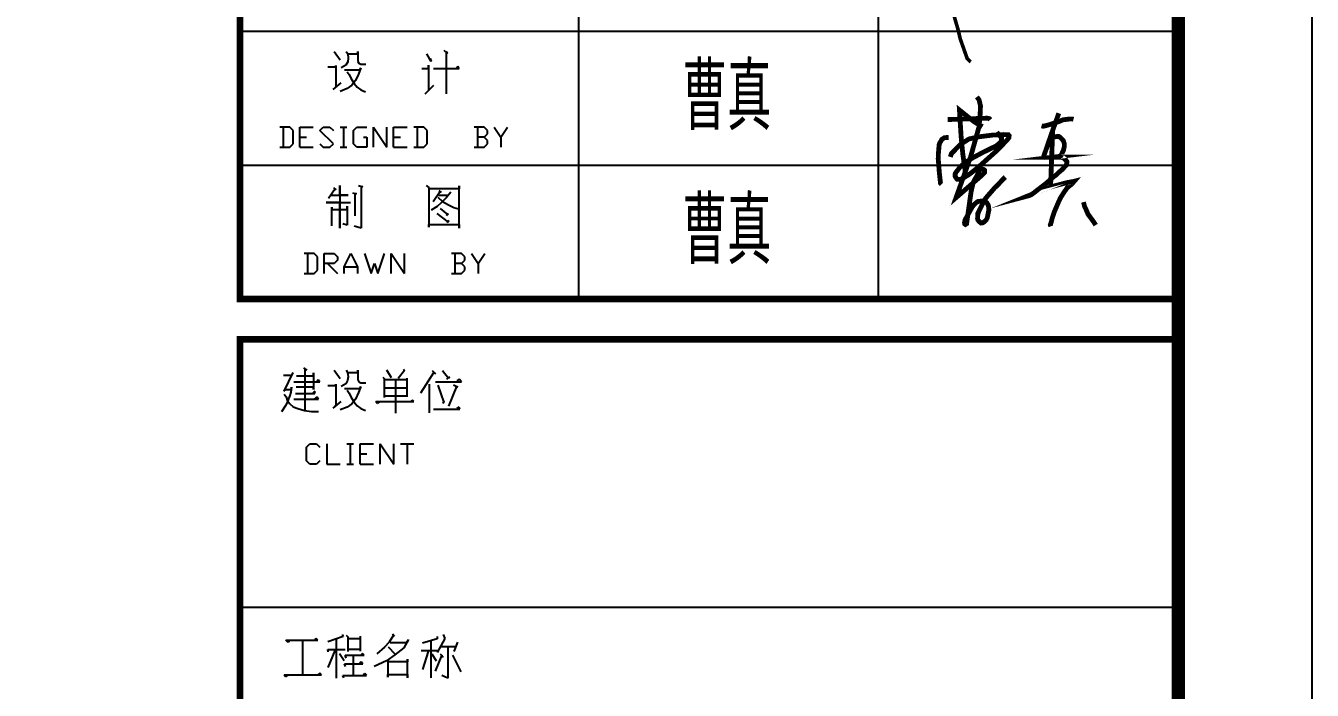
# Model space of a CAD drawing. Extents: x 2025205 to 2402328, y -557483 to 329036.
# Drawn here: x 2163678 to 2178077, y -541914 to -534472 of the extents above; entities that cross this region are included whole.
import ezdxf

# ---------------------------------------------------------------- set-up
doc = ezdxf.new("R2010")
doc.units = 0
doc.header["$LTSCALE"] = 1500
doc.header["$MEASUREMENT"] = 0
doc.layers.add('PUB_TITLE', color=4, linetype='Continuous')
doc.styles.add('TSSD_REIN', font='TSSDENG', dxfattribs={"width": 0.8, "bigfont": 'TSSDCHN'})

# ---------------------------------------------------------------- blocks, each defined once
blk = doc.blocks.new('EWW')
for points, const_width in [([(-159967.9487594648, 278255.2344624964), (-159911.6501214674, 278062.3195048003), (-159897.1709504707, 277999.1795522459), (-159844.2694060004, 277849.2424163353), (-159818.4339456467, 277824.6625566203)], 27), ([(-159772.1248534492, 277563.5868935939), (-159755.6580380185, 277540.9697916005), (-159748.8878771516, 277512.2268834803), (-159745.3544611468, 277495.1723898049), (-159748.9314898981, 277415.2700091852), (-159756.6512073504, 277339.1095869532), (-159819.4373721054, 277115.3070487408), (-159927.9108930791, 276811.5041437354), (-159731.4717662877, 276981.469069141), (-159713.9146321698, 276999.2300654035), (-159713.9146321698, 277007.6207996844), (-159713.9146321698, 277015.4121480812), (-159720.5142593591, 277021.405561524), (-159728.3136288358, 277024.4022682463), (-159735.5131271651, 277024.4022682463), (-159742.1127543545, 277024.4022682463), (-159750.5122561289, 277020.2069011061), (-159758.9117578997, 277002.2267721258), (-159773.7622901334, 276971.4157989826), (-159782.4007479774, 276957.0330987829), (-159791.5231245088, 276939.4007093739), (-159800.5470459184, 276920.4222348933), (-159802.9219819962, 276910.9330533263), (-159815.1413859057, 276857.2806121199), (-159821.1273007805, 276817.1312225028), (-159849.1838774013, 276616.811739102), (-159857.8931080273, 276611.1230849312), (-159862.9177143781, 276614.4693127912), (-159863.9226356505, 276617.8155406513), (-159864.2576964574, 276622.5002819244), (-159864.2576964574, 276628.1889360952), (-159862.9177143781, 276635.2159923306), (-159861.2429326458, 276642.2431599149), (-159859.2330901066, 276647.5971022202), (-159848.5140169396, 276667.3398688636), (-159843.154610934, 276677.0439519268), (-159809.6602820533, 276737.5411728146), (-159795.7269232853, 276757.8843274708), (-159773.7549778169, 276777.1568718241), (-159762.5216920769, 276783.2478260491), (-159750.5859016052, 276784.2017437275), (-159738.6501111316, 276786.1094677378), (-159717.6428691896, 276784.2017437275), (-159704.7520378961, 276778.9553635176), (-159697.5906680732, 276772.2781624636), (-159688.0418267699, 276756.5391331813), (-159685.1772266107, 276744.6156632658), (-159682.7281227449, 276717.5082334774), (-159685.7512434891, 276706.0313800913), (-159688.7746253891, 276691.5343255699), (-159693.0074122793, 276668.5806187973), (-159695.4262222594, 276659.5199040491), (-159702.6821298955, 276645.02284953), (-159722.0315651225, 276627.505482527), (-159731.1017108189, 276623.277267749), (-159741.9858334272, 276622.0691427556), (-159749.2417410596, 276628.1095450236), (-159757.7073148398, 276635.9621347799), (-159764.9632224722, 276645.6269120248), (-159767.3820324542, 276655.8956404193), (-159764.9632224722, 276693.9504642081), (-159760.730696738, 276702.4071164615), (-159746.8231922316, 276732.0053993454), (-159711.7366063411, 276800.3094459921), (-159703.8758656329, 276809.97411189), (-159696.6196968446, 276819.0348266382), (-159639.7382280158, 276884.4419343052), (-159626.4355565815, 276897.1269126832), (-159610.1092420968, 276912.8320921962), (-159591.36463994, 276933.973722829), (-159576.8525635174, 276948.4707773486), (-159565.3636078408, 276961.155755728), (-159560.5262490327, 276965.3840818545)], 36), ([(-159730.8173139228, 277341.6865119953), (-159792.3992967701, 277377.6508898288), (-159849.2442040166, 277423.079729991), (-159902.2992418541, 277465.6691980497), (-159889.7601852345, 277265.0294780154), (-159877.4117711617, 277137.8764938228), (-159859.1529157741, 277009.1657521524)], 36), ([(-159161.0857133104, 277441.6615831601), (-159218.4821781761, 277280.868386386), (-159250.9237945715, 277186.1374684707), (-159280.8698216586, 277098.8853453267)], 36), ([(-159990.9811935781, 277394.4559641504), (-159695.471663086, 277404.8872605162), (-159678.3146171665, 277401.0463138227), (-159672.1142947136, 277393.3039585133)], 36), ([(-159289.6038619301, 277348.1770939264), (-159275.8786430417, 277344.4376965398), (-159233.4551917186, 277355.6558886957), (-159154.8470011933, 277381.8315590443), (-159128.6440969149, 277393.0496398499), (-159086.22064559, 277398.0354659148), (-159061.2655359677, 277399.2818945944), (-159051.2834398879, 277396.7890372365)], 36), ([(-159983.1671994685, 277261.2286165738), (-160014.2043287049, 277259.2908286247), (-160023.9033336586, 277252.5085151293), (-160032.6324120017, 277247.663989584), (-160039.4218982777, 277236.0371505413), (-160049.1209032296, 277220.5347356014), (-160053.5304914957, 277208.8014479424), (-160054.4902330956, 277196.3361590202), (-160055.9299760687, 277184.8296870859), (-160055.9299760687, 277181.9531247751), (-160059.5613248891, 277139.8044831539), (-160060.7897941342, 277101.7640232481), (-160052.1910317263, 276995.0051910635), (-160043.5922693184, 276918.9242712487), (-160036.2219761538, 276911.5615010173)], 36), ([(-159970.3941487058, 277115.4147221847), (-159962.1466386656, 277141.3083482366), (-159936.2263032051, 277167.201974289), (-159894.9892753067, 277209.573311762), (-159831.3661114166, 277249.590754088), (-159755.9612380157, 277266.0684655081), (-159652.2793738695, 277279.0153342076), (-159573.3397786918, 277282.546288277), (-159538.0087524897, 277281.8696269318), (-159531.5955893828, 277274.8808743828), (-159533.3445389031, 277259.7385586346), (-159547.9195534813, 277240.5194612858), (-159624.8067379838, 277161.3331591748), (-159712.8472950517, 277082.6595029151), (-159771.2438526156, 277030.4759315038), (-159830.6756197738, 276984.5708883037), (-159879.028811468, 276954.6228691135), (-159898.9434106911, 276948.1706946888), (-159918.7524772699, 276949.2599000968), (-159927.1122836082, 276957.9741001013), (-159934.2000079511, 276970.8639586642), (-159934.927061178, 276986.8400476798), (-159932.3826360388, 276995.0096449805), (-159897.483819999, 277040.2969619278), (-159867.8276740483, 277067.5989165427), (-159811.8834875582, 277104.1693611355), (-159734.4899251035, 277145.7995668151), (-159627.3297484836, 277198.5808218517), (-159589.3772566582, 277230.546807026), (-159587.8889390083, 277257.3091695937), (-159623.6090849342, 277300.4262041231)], 36), ([(-159208.6173605754, 277261.8926410479), (-159175.8022734525, 277268.1394255753), (-159160.8681718803, 277268.7610810446), (-159154.023320921, 277263.7881713402), (-159144.0670791029, 277255.0854401714), (-159135.3552369366, 277245.7611648836), (-159127.8883167265, 277237.6802005311), (-159121.6655350162, 277220.8965050112), (-159120.4211353662, 277215.9234839585), (-159120.4211353662, 277191.0588240861), (-159121.0432046133, 277188.5723135602), (-159126.0213255195, 277165.5725087458), (-159134.7331676877, 277148.7888132264), (-159145.3114787547, 277124.5456974749), (-159154.6453901681, 277119.5727877705), (-159201.3152083962, 277113.9782225965), (-159157.1344506221, 277113.9782225965), (-159144.0670791029, 277113.356567129), (-159126.6436559225, 277107.762001955), (-159107.9081941622, 277091.3873987147), (-159101.0633432029, 277081.4415793042), (-159101.0633432029, 277070.2524489583), (-159102.3077428511, 277062.7930287262), (-159106.0414641092, 277053.4687534384), (-159110.3972546163, 277048.4957323857), (-159138.4436462244, 277019.2223627474), (-159162.7119203641, 276999.3306125798), (-159183.8688036485, 276978.1955514764), (-159193.2027150637, 276973.2226417721), (-159257.3092753349, 276916.9780208585), (-159330.2175148113, 276860.9048757497), (-159346.7676384228, 276847.5211891383), (-159368.0462195559, 276832.5628201626), (-159381.4436899519, 276827.0518772807), (-159393.265094897, 276823.9028465976), (-159315.2437178048, 276855.3939328692), (-159227.7651645245, 276890.0342725199), (-159182.0556102025, 276902.6307292981), (-159094.5770569241, 276924.674500823), (-159055.1722867249, 276931.7600147193), (-159045.7153716946, 276934.1218155697), (-159060.6891687012, 276916.8017570926), (-159082.6289922057, 276897.6432330152), (-159097.7589594072, 276886.3074574494), (-159124.2363367269, 276848.5217615962), (-159149.4531228358, 276808.2169302758), (-159163.3397350034, 276778.5469393278), (-159178.261301175, 276743.0357475495), (-159192.7428225598, 276709.9394695838), (-159209.8586061208, 276660.8374840533), (-159216.880258458, 276630.5872590635), (-159224.3409109658, 276608.2283729096), (-159220.3912152036, 276597.2680625506)], 36), ([(-159206.6415900423, 277314.0391752496), (-159222.157662051, 276904.5233099884)], 36), ([(-158976.9714967145, 276778.4350346625), (-158969.1086667741, 276747.0158791495), (-158957.875903344, 276723.4515403542), (-158943.2734675782, 276688.666003007), (-158918.5612313377, 276655.0027414034), (-158898.3424138541, 276626.9498563781), (-158885.9864263108, 276606.7518994156)], 36)]:
    blk.add_lwpolyline(points, dxfattribs=dict(const_width=const_width))
at = {"layer": 'PUB_TITLE'}
for p, q in [((-162743.9059572148, 283054.5627039662), (-162743.9059572148, 276074.9985142956)), ((-160507.7507766748, 283054.5627039662), (-160507.7507766748, 276074.9985142956)), ((-165269.7518134492, 278054.5627047671), (-158269.7518069299, 278054.5627047671)), ((-164568.8260382155, 277902.5359737715), (-164523.3260381727, 277839.5359737817)), ((-164467.3260381205, 277825.5359737836), (-164481.3260381336, 277801.0359737873)), ((-164477.8260381299, 277902.5359737715), (-164467.3260381205, 277885.0359737743)), ((-164467.3260381205, 277885.0359737743), (-164463.826038115, 277853.5359737789)), ((-164463.826038115, 277853.5359737789), (-164467.3260381205, 277825.5359737836)), ((-164463.826038115, 277885.0359737743), (-164390.3260380479, 277885.0359737743)), ((-164390.3260380479, 277902.5359737715), (-164390.3260380479, 277829.0359737827)), ((-164390.3260380479, 277885.0359737743), (-164390.3260380479, 277902.5359737715)), ((-164390.3260380479, 277829.0359737827), (-164383.3260380405, 277815.0359737854)), ((-163879.3260375711, 277885.0359737743), (-163847.8260375413, 277829.0359737827)), ((-163840.8260375375, 277839.5359737817), (-163861.8260375562, 277850.0359737799)), ((-163847.8260375413, 277829.0359737827), (-163840.8260375375, 277839.5359737817)), ((-163749.8260374519, 277913.0359737696), (-163721.8260374258, 277888.5359737733)), ((-163732.326037437, 277902.5359737715), (-163732.326037437, 277587.5359738218)), ((-163721.8260374258, 277888.5359737733), (-163732.326037437, 277902.5359737715)), ((-164614.3260382565, 277787.0359737901), (-164554.8260382025, 277787.0359737901)), ((-164554.8260382025, 277797.5359737882), (-164554.8260382025, 277640.0359738134)), ((-164554.8260382025, 277787.0359737901), (-164554.8260382025, 277797.5359737882)), ((-164481.3260381336, 277801.0359737873), (-164516.3260381671, 277780.035973791)), ((-164491.8260381429, 277766.0359737929), (-164376.3260380367, 277766.0359737929)), ((-164470.8260381224, 277752.0359737957), (-164456.8260381112, 277731.0359737985)), ((-164456.8260381112, 277731.0359737985), (-164442.8260380982, 277703.0359738031)), ((-164386.826038046, 277734.5359737985), (-164407.8260380628, 277685.5359738059)), ((-164369.3260380293, 277780.035973791), (-164386.826038046, 277734.5359737985)), ((-164383.3260380405, 277815.0359737854), (-164369.3260380293, 277808.0359737864)), ((-164376.3260380367, 277766.0359737929), (-164369.3260380293, 277780.035973791)), ((-164369.3260380293, 277808.0359737864), (-164330.8260379939, 277808.0359737864)), ((-163914.3260376065, 277776.535973791), (-163865.3260375599, 277776.535973791)), ((-163865.3260375599, 277801.0359737873), (-163865.3260375599, 277608.535973818)), ((-163865.3260375599, 277776.535973791), (-163865.3260375599, 277801.0359737873)), ((-163826.8260375245, 277776.535973791), (-163634.3260373457, 277776.535973791)), ((-163644.826037355, 277794.0359737882), (-163655.3260373625, 277776.535973791)), ((-163634.3260373457, 277776.535973791), (-163644.826037355, 277794.0359737882)), ((-164575.8260382193, 277619.0359738171), (-164516.3260381671, 277668.0359738087)), ((-164554.8260382025, 277640.0359738134), (-164575.8260382193, 277619.0359738171)), ((-164470.8260381224, 277626.0359738152), (-164523.3260381727, 277605.035973819)), ((-164435.8260380907, 277650.5359738115), (-164470.8260381224, 277626.0359738152)), ((-164442.8260380982, 277703.0359738031), (-164418.3260380758, 277664.5359738097)), ((-164407.8260380628, 277685.5359738059), (-164435.8260380907, 277650.5359738115)), ((-164418.3260380758, 277664.5359738097), (-164397.3260380554, 277636.5359738134)), ((-164397.3260380554, 277636.5359738134), (-164369.3260380293, 277615.5359738171)), ((-163889.8260375822, 277587.5359738218), (-163823.3260375189, 277650.5359738115)), ((-164369.3260380293, 277615.5359738171), (-164334.3260379958, 277601.535973819)), ((-164899.2424184291, 277338.0178460693), (-164974.242418498, 277338.0178460693)), ((-164949.2424184757, 277338.0178460693), (-164949.2424184757, 277188.0178460935)), ((-164874.2424184049, 277313.017846073), (-164899.2424184291, 277338.0178460693)), ((-164824.2424183565, 277338.0178460693), (-164724.2424182652, 277338.0178460693)), ((-164824.2424183565, 277188.0178460935), (-164824.2424183565, 277338.0178460693)), ((-164674.2424182186, 277313.017846073), (-164649.2424181963, 277338.0178460693)), ((-164649.2424181963, 277338.0178460693), (-164599.2424181479, 277338.0178460693)), ((-164599.2424181479, 277338.0178460693), (-164574.2424181255, 277313.017846073)), ((-164524.2424180789, 277338.0178460693), (-164474.2424180324, 277338.0178460693)), ((-164499.2424180566, 277338.0178460693), (-164499.2424180566, 277188.0178460935)), ((-164424.2424179839, 277313.017846073), (-164399.2424179616, 277338.0178460693)), ((-164399.2424179616, 277338.0178460693), (-164324.2424178927, 277338.0178460693)), ((-164274.2424178461, 277338.0178460693), (-164174.242417753, 277188.0178460935)), ((-164274.2424178461, 277188.0178460935), (-164274.2424178461, 277338.0178460693)), ((-164174.242417753, 277188.0178460935), (-164174.242417753, 277338.0178460693)), ((-164124.2424177064, 277338.0178460693), (-164024.2424176114, 277338.0178460693)), ((-164124.2424177064, 277188.0178460935), (-164124.2424177064, 277338.0178460693)), ((-163899.2424174978, 277338.0178460693), (-163974.2424175667, 277338.0178460693)), ((-163949.2424175444, 277338.0178460693), (-163949.2424175444, 277188.0178460935)), ((-163874.2424174736, 277313.017846073), (-163899.2424174978, 277338.0178460693)), ((-163449.2424170787, 277338.0178460693), (-163524.2424171476, 277338.0178460693)), ((-163499.2424171253, 277338.0178460693), (-163499.2424171253, 277188.0178460935)), ((-163424.2424170526, 277313.017846073), (-163449.2424170787, 277338.0178460693)), ((-163374.2424170079, 277338.0178460693), (-163324.2424169614, 277263.0178460814)), ((-163324.2424169614, 277263.0178460814), (-163274.2424169148, 277338.0178460693)), ((-164874.2424184049, 277213.0178460889), (-164874.2424184049, 277313.017846073)), ((-164824.2424183565, 277263.0178460814), (-164774.2424183118, 277263.0178460814)), ((-164574.2424181255, 277213.0178460889), (-164674.2424182186, 277313.017846073)), ((-164424.2424179839, 277213.0178460889), (-164424.2424179839, 277313.017846073)), ((-164349.2424179169, 277263.0178460814), (-164324.2424178927, 277263.0178460814)), ((-164324.2424178927, 277263.0178460814), (-164324.2424178927, 277188.0178460935)), ((-164124.2424177064, 277263.0178460814), (-164074.2424176598, 277263.0178460814)), ((-163874.2424174736, 277213.0178460889), (-163874.2424174736, 277313.017846073)), ((-163449.2424170787, 277263.0178460814), (-163499.2424171253, 277263.0178460814)), ((-163449.2424170787, 277263.0178460814), (-163424.2424170526, 277288.0178460767)), ((-163424.2424170526, 277238.0178460851), (-163449.2424170787, 277263.0178460814)), ((-163424.2424170526, 277288.0178460767), (-163424.2424170526, 277313.017846073)), ((-163324.2424169614, 277263.0178460814), (-163324.2424169614, 277188.0178460935)), ((-164974.242418498, 277188.0178460935), (-164899.2424184291, 277188.0178460935)), ((-164899.2424184291, 277188.0178460935), (-164874.2424184049, 277213.0178460889)), ((-164824.2424183565, 277188.0178460935), (-164724.2424182652, 277188.0178460935)), ((-164674.2424182186, 277213.0178460889), (-164649.2424181963, 277188.0178460935)), ((-164649.2424181963, 277188.0178460935), (-164599.2424181479, 277188.0178460935)), ((-164599.2424181479, 277188.0178460935), (-164574.2424181255, 277213.0178460889)), ((-164524.2424180789, 277188.0178460935), (-164474.2424180324, 277188.0178460935)), ((-164399.2424179616, 277188.0178460935), (-164424.2424179839, 277213.0178460889)), ((-164324.2424178927, 277188.0178460935), (-164399.2424179616, 277188.0178460935)), ((-164124.2424177064, 277188.0178460935), (-164024.2424176114, 277188.0178460935)), ((-163974.2424175667, 277188.0178460935), (-163899.2424174978, 277188.0178460935)), ((-163899.2424174978, 277188.0178460935), (-163874.2424174736, 277213.0178460889)), ((-163524.2424171476, 277188.0178460935), (-163449.2424170787, 277188.0178460935)), ((-163449.2424170787, 277188.0178460935), (-163424.2424170526, 277213.0178460889)), ((-163424.2424170526, 277213.0178460889), (-163424.2424170526, 277238.0178460851)), ((-165269.7518134492, 277054.5627049264), (-158269.7518069299, 277054.5627049264)), ((-164561.8260382081, 276878.0359739354), (-164610.8260382547, 276804.5359739475)), ((-164572.3260382193, 276888.5359739335), (-164554.8260382025, 276871.0359739363)), ((-164554.8260382025, 276871.0359739363), (-164561.8260382081, 276878.0359739354)), ((-164526.8260381746, 276902.5359739317), (-164526.8260381746, 276584.035973982)), ((-164526.8260381746, 276829.0359739428), (-164526.8260381746, 276902.5359739317)), ((-164386.826038046, 276902.5359739317), (-164355.3260380162, 276892.0359739326)), ((-164365.8260380256, 276895.5359739326), (-164365.8260380256, 276584.035973982)), ((-164355.3260380162, 276892.0359739326), (-164365.8260380256, 276895.5359739326)), ((-163882.8260375767, 276902.5359739317), (-163861.8260375562, 276888.5359739335)), ((-163861.8260375562, 276888.5359739335), (-163861.8260375562, 276591.035973981)), ((-163634.3260373457, 276878.0359739354), (-163861.8260375562, 276878.0359739354)), ((-163788.3260374891, 276864.0359739373), (-163770.8260374723, 276850.03597394)), ((-163634.3260373457, 276899.0359739317), (-163634.3260373457, 276878.0359739354)), ((-163634.3260373457, 276584.035973982), (-163634.3260373457, 276899.0359739317)), ((-164628.3260382714, 276776.5359739512), (-164446.3260381001, 276776.5359739512)), ((-164526.8260381746, 276776.5359739512), (-164628.3260382714, 276776.5359739512)), ((-164589.8260382342, 276829.0359739428), (-164463.826038115, 276829.0359739428)), ((-164463.826038115, 276829.0359739428), (-164526.8260381746, 276829.0359739428)), ((-164526.8260381746, 276584.035973982), (-164526.8260381746, 276776.5359739512)), ((-164432.3260380889, 276846.53597394), (-164400.8260380591, 276839.535973941)), ((-164414.8260380703, 276839.535973941), (-164414.8260380703, 276675.035973968)), ((-164400.8260380591, 276839.535973941), (-164414.8260380703, 276839.535973941)), ((-163777.8260374779, 276857.0359739382), (-163830.3260375264, 276780.0359739512)), ((-163767.3260374668, 276776.5359739512), (-163798.8260374966, 276745.0359739568)), ((-163795.3260374947, 276815.0359739456), (-163760.326037463, 276783.5359739503)), ((-163788.3260374891, 276829.0359739428), (-163718.3260374221, 276829.0359739428)), ((-163770.8260374723, 276850.03597394), (-163777.8260374779, 276857.0359739382)), ((-163728.8260374332, 276811.5359739456), (-163767.3260374668, 276776.5359739512)), ((-163760.326037463, 276783.5359739503), (-163714.8260374202, 276759.035973954)), ((-163697.3260374034, 276853.5359739391), (-163728.8260374332, 276811.5359739456)), ((-163718.3260374221, 276829.0359739428), (-163697.3260374034, 276853.5359739391)), ((-164586.3260382323, 276741.5359739568), (-164586.3260382323, 276724.0359739596)), ((-164586.3260382323, 276601.5359739792), (-164586.3260382323, 276741.5359739568)), ((-164586.3260382323, 276724.0359739596), (-164470.8260381224, 276724.0359739596)), ((-164470.8260381224, 276748.5359739559), (-164470.8260381224, 276605.0359739792)), ((-164470.8260381224, 276724.0359739596), (-164470.8260381224, 276748.5359739559)), ((-163798.8260374966, 276745.0359739568), (-163844.3260375413, 276717.0359739605)), ((-163802.3260375021, 276692.5359739652), (-163718.3260374221, 276629.5359739754)), ((-163777.8260374779, 276731.0359739587), (-163721.8260374258, 276685.5359739661)), ((-163718.3260374221, 276692.5359739652), (-163728.8260374332, 276675.035973968)), ((-163721.8260374258, 276685.5359739661), (-163718.3260374221, 276692.5359739652)), ((-163714.8260374202, 276759.035973954), (-163676.3260373848, 276738.0359739577)), ((-163676.3260373848, 276738.0359739577), (-163641.3260373513, 276727.5359739596)), ((-164470.8260381224, 276605.0359739792), (-164502.3260381522, 276615.5359739773)), ((-164365.8260380256, 276584.035973982), (-164418.3260380758, 276598.0359739801)), ((-163861.8260375562, 276612.0359739782), (-163634.3260373457, 276612.0359739782)), ((-163861.8260375562, 276591.035973981), (-163861.8260375562, 276612.0359739782)), ((-163711.3260374146, 276640.0359739736), (-163725.3260374295, 276622.5359739764)), ((-163718.3260374221, 276629.5359739754), (-163711.3260374146, 276640.0359739736)), ((-163634.3260373457, 276612.0359739782), (-163634.3260373457, 276584.035973982)), ((-164717.9626618924, 276394.4728193488), (-164792.9626619595, 276394.4728193488)), ((-164767.9626619371, 276394.4728193488), (-164767.9626619371, 276244.472819373)), ((-164692.9626618682, 276369.4728193535), (-164717.9626618924, 276394.4728193488)), ((-164642.9626618216, 276394.4728193488), (-164567.9626617508, 276394.4728193488)), ((-164642.9626618216, 276244.472819373), (-164642.9626618216, 276394.4728193488)), ((-164567.9626617508, 276394.4728193488), (-164542.9626617285, 276369.4728193535)), ((-164492.9626616819, 276294.4728193656), (-164442.9626616354, 276394.4728193488)), ((-164442.9626616354, 276394.4728193488), (-164392.9626615869, 276294.4728193656)), ((-164342.9626615422, 276394.4728193488), (-164292.9626614957, 276244.472819373)), ((-164242.9626614491, 276244.472819373), (-164192.9626614007, 276394.4728193488)), ((-164142.962661356, 276394.4728193488), (-164042.9626612628, 276244.472819373)), ((-164142.962661356, 276244.472819373), (-164142.962661356, 276394.4728193488)), ((-164042.9626612628, 276244.472819373), (-164042.9626612628, 276394.4728193488)), ((-163617.962660868, 276394.4728193488), (-163692.9626609369, 276394.4728193488)), ((-163667.9626609145, 276394.4728193488), (-163667.9626609145, 276244.472819373)), ((-163592.9626608419, 276369.4728193535), (-163617.962660868, 276394.4728193488)), ((-163542.9626607972, 276394.4728193488), (-163492.9626607506, 276319.4728193609)), ((-163492.9626607506, 276319.4728193609), (-163442.962660704, 276394.4728193488)), ((-164692.9626618682, 276269.4728193693), (-164692.9626618682, 276369.4728193535)), ((-164567.9626617508, 276319.4728193609), (-164642.9626618216, 276319.4728193609)), ((-164617.9626617993, 276319.4728193609), (-164542.9626617285, 276244.472819373)), ((-164542.9626617285, 276344.4728193572), (-164567.9626617508, 276319.4728193609)), ((-164542.9626617285, 276369.4728193535), (-164542.9626617285, 276344.4728193572)), ((-164492.9626616819, 276294.4728193656), (-164392.9626615869, 276294.4728193656)), ((-164492.9626616819, 276244.472819373), (-164492.9626616819, 276294.4728193656)), ((-164392.9626615869, 276294.4728193656), (-164392.9626615869, 276244.472819373)), ((-164292.9626614957, 276244.472819373), (-164267.9626614733, 276319.4728193609)), ((-164267.9626614733, 276319.4728193609), (-164242.9626614491, 276244.472819373)), ((-163617.962660868, 276319.4728193609), (-163667.9626609145, 276319.4728193609)), ((-163617.962660868, 276319.4728193609), (-163592.9626608419, 276344.4728193572)), ((-163592.9626608419, 276294.4728193656), (-163617.962660868, 276319.4728193609)), ((-163592.9626608419, 276344.4728193572), (-163592.9626608419, 276369.4728193535)), ((-163592.9626608419, 276269.4728193693), (-163592.9626608419, 276294.4728193656)), ((-163492.9626607506, 276319.4728193609), (-163492.9626607506, 276244.472819373)), ((-164792.9626619595, 276244.472819373), (-164717.9626618924, 276244.472819373)), ((-164717.9626618924, 276244.472819373), (-164692.9626618682, 276269.4728193693)), ((-163692.9626609369, 276244.472819373), (-163617.962660868, 276244.472819373)), ((-163617.962660868, 276244.472819373), (-163592.9626608419, 276269.4728193693)), ((-164796.5946731551, 275541.3259932511), (-164772.0946731328, 275523.8259932538)), ((-164786.0946731439, 275530.825993252), (-164786.0946731439, 275226.3259933013)), ((-164772.0946731328, 275523.8259932538), (-164786.0946731439, 275530.825993252)), ((-164569.0946729409, 275523.8259932538), (-164523.5946729018, 275460.8259932632)), ((-164478.0946728571, 275523.8259932538), (-164467.5946728496, 275506.3259932566)), ((-164390.5946727751, 275523.8259932538), (-164390.5946727751, 275450.325993265)), ((-164390.5946727751, 275506.3259932566), (-164390.5946727751, 275523.8259932538)), ((-164177.0946725758, 275527.3259932529), (-164142.0946725442, 275467.8259932622)), ((-164044.0946724548, 275520.3259932538), (-164089.5946724957, 275460.8259932632)), ((-164051.0946724585, 275530.825993252), (-164044.0946724548, 275520.3259932538)), ((-163837.594672261, 275520.3259932538), (-163813.0946722387, 275495.8259932576)), ((-163760.5946721884, 275520.3259932538), (-163715.0946721456, 275464.3259932632)), ((-164947.0946732929, 275485.3259932594), (-164894.5946732445, 275485.3259932594)), ((-164877.0946732296, 275506.3259932566), (-164943.5946732911, 275366.325993279)), ((-164870.0946732222, 275436.3259932678), (-164674.0946730396, 275436.3259932678)), ((-164849.0946732017, 275481.8259932604), (-164723.0946730843, 275481.8259932604)), ((-164723.0946730843, 275502.8259932566), (-164723.0946730843, 275380.3259932762)), ((-164723.0946730843, 275481.8259932604), (-164723.0946730843, 275502.8259932566)), ((-164688.0946730527, 275450.325993265), (-164698.594673062, 275436.3259932678)), ((-164674.0946730396, 275436.3259932678), (-164688.0946730527, 275450.325993265)), ((-164555.0946729279, 275418.8259932706), (-164555.0946729279, 275261.3259932958)), ((-164555.0946729279, 275408.3259932715), (-164555.0946729279, 275418.8259932706)), ((-164481.5946728608, 275422.3259932697), (-164516.5946728943, 275401.3259932734)), ((-164467.5946728496, 275446.825993266), (-164481.5946728608, 275422.3259932697)), ((-164467.5946728496, 275506.3259932566), (-164464.094672844, 275474.8259932613)), ((-164464.094672844, 275474.8259932613), (-164467.5946728496, 275446.825993266)), ((-164464.094672844, 275506.3259932566), (-164390.5946727751, 275506.3259932566)), ((-164390.5946727751, 275450.325993265), (-164383.5946727695, 275436.3259932678)), ((-164383.5946727695, 275436.3259932678), (-164369.5946727565, 275429.3259932688)), ((-164369.5946727565, 275429.3259932688), (-164331.0946727192, 275429.3259932688)), ((-164205.0946726038, 275471.3259932622), (-164194.5946725926, 275460.8259932632)), ((-164194.5946725926, 275460.8259932632), (-164194.5946725926, 275320.8259932855)), ((-164187.5946725889, 275453.825993265), (-164026.5946724361, 275453.825993265)), ((-164110.5946725144, 275450.325993265), (-164110.5946725144, 275201.8259933051)), ((-164026.5946724361, 275464.3259932632), (-164026.5946724361, 275324.3259932855)), ((-163827.0946722499, 275502.8259932566), (-163925.094672343, 275352.3259932809)), ((-163858.5946722797, 275418.8259932706), (-163858.5946722797, 275205.3259933041)), ((-163813.0946722387, 275495.8259932576), (-163827.0946722499, 275502.8259932566)), ((-163813.0946722387, 275436.3259932678), (-163617.0946720543, 275436.3259932678)), ((-163708.0946721418, 275474.8259932613), (-163729.0946721586, 275453.825993265)), ((-163715.0946721456, 275464.3259932632), (-163708.0946721418, 275474.8259932613)), ((-163634.594672071, 275457.3259932641), (-163652.0946720897, 275443.325993266)), ((-163617.0946720543, 275436.3259932678), (-163634.594672071, 275457.3259932641)), ((-164943.5946732911, 275366.325993279), (-164929.594673278, 275380.3259932762)), ((-164940.0946732892, 275345.3259932818), (-164926.0946732743, 275324.3259932855)), ((-164929.594673278, 275380.3259932762), (-164887.5946732389, 275380.3259932762)), ((-164926.0946732743, 275324.3259932855), (-164919.0946732669, 275299.8259932892)), ((-164898.0946732482, 275334.8259932837), (-164908.5946732594, 275310.3259932874)), ((-164891.0946732408, 275359.3259932799), (-164898.0946732482, 275334.8259932837)), ((-164887.5946732389, 275397.8259932734), (-164891.0946732408, 275359.3259932799)), ((-164887.5946732389, 275380.3259932762), (-164887.5946732389, 275397.8259932734)), ((-164856.0946732091, 275348.8259932818), (-164712.594673075, 275348.8259932818)), ((-164723.0946730843, 275397.8259932734), (-164852.5946732073, 275397.8259932734)), ((-164716.0946730806, 275362.825993279), (-164726.5946730881, 275352.3259932809)), ((-164723.0946730843, 275380.3259932762), (-164723.0946730843, 275397.8259932734)), ((-164709.0946730732, 275352.3259932809), (-164716.0946730806, 275366.325993279)), ((-164712.594673075, 275366.325993279), (-164716.0946730806, 275362.825993279)), ((-164695.0946730583, 275324.3259932855), (-164716.0946730806, 275306.8259932883)), ((-164712.594673075, 275348.8259932818), (-164712.594673075, 275366.325993279)), ((-164684.5946730508, 275306.8259932883), (-164695.0946730583, 275324.3259932855)), ((-164614.5946729837, 275408.3259932715), (-164555.0946729279, 275408.3259932715)), ((-164492.094672872, 275387.3259932753), (-164376.5946727621, 275387.3259932753)), ((-164471.0946728496, 275373.3259932771), (-164457.0946728366, 275352.3259932809)), ((-164457.0946728366, 275352.3259932809), (-164443.0946728236, 275324.3259932855)), ((-164443.0946728236, 275324.3259932855), (-164418.5946728012, 275285.8259932911)), ((-164387.0946727714, 275355.8259932799), (-164408.0946727919, 275306.8259932883)), ((-164369.5946727565, 275401.3259932734), (-164387.0946727714, 275355.8259932799)), ((-164376.5946727621, 275387.3259932753), (-164369.5946727565, 275401.3259932734)), ((-164194.5946725926, 275331.3259932846), (-164026.5946724361, 275331.3259932846)), ((-164191.0946725889, 275390.8259932743), (-164026.5946724361, 275390.8259932743)), ((-163795.5946722238, 275411.8259932715), (-163750.0946721791, 275282.325993292)), ((-163655.5946720915, 275401.3259932734), (-163715.0946721456, 275254.3259932967)), ((-163676.594672112, 275415.3259932706), (-163645.0946720822, 275397.8259932734)), ((-163645.0946720822, 275397.8259932734), (-163655.5946720915, 275401.3259932734)), ((-164933.0946732818, 275254.3259932967), (-164961.094673306, 275212.3259933032)), ((-164919.0946732669, 275282.325993292), (-164933.0946732818, 275254.3259932967)), ((-164908.5946732594, 275310.3259932874), (-164919.0946732669, 275282.325993292)), ((-164919.0946732669, 275299.8259932892), (-164901.594673252, 275275.325993293)), ((-164901.594673252, 275275.325993293), (-164873.5946732259, 275250.8259932967)), ((-164873.5946732259, 275250.8259932967), (-164838.5946731924, 275236.8259932995)), ((-164870.0946732222, 275306.8259932883), (-164684.5946730508, 275306.8259932883)), ((-164838.5946731924, 275236.8259932995), (-164789.5946731477, 275222.8259933013)), ((-164576.0946729484, 275240.3259932986), (-164516.5946728943, 275289.3259932911)), ((-164555.0946729279, 275261.3259932958), (-164576.0946729484, 275240.3259932986)), ((-164471.0946728496, 275247.3259932976), (-164523.5946729018, 275226.3259933013)), ((-164436.0946728198, 275271.8259932939), (-164471.0946728496, 275247.3259932976)), ((-164408.0946727919, 275306.8259932883), (-164436.0946728198, 275271.8259932939)), ((-164418.5946728012, 275285.8259932911), (-164397.5946727826, 275257.8259932958)), ((-164397.5946727826, 275257.8259932958), (-164369.5946727565, 275236.8259932995)), ((-164369.5946727565, 275236.8259932995), (-164334.594672723, 275222.8259933013)), ((-164257.5946726522, 275289.3259932911), (-163974.0946723877, 275289.3259932911)), ((-164247.094672641, 275275.325993293), (-164257.5946726522, 275289.3259932911)), ((-164233.094672628, 275285.8259932911), (-164247.094672641, 275275.325993293)), ((-163984.594672397, 275299.8259932892), (-163998.5946724101, 275289.3259932911)), ((-163974.0946723877, 275289.3259932911), (-163984.594672397, 275299.8259932892)), ((-163827.0946722499, 275233.3259933004), (-163631.0946720673, 275233.3259933004)), ((-163750.0946721791, 275292.8259932902), (-163757.0946721865, 275275.325993293)), ((-163750.0946721791, 275282.325993292), (-163750.0946721791, 275292.8259932902)), ((-163634.594672071, 275247.3259932976), (-163652.0946720897, 275236.8259932995)), ((-163631.0946720673, 275233.3259933004), (-163634.594672071, 275247.3259932976)), ((-164789.5946731477, 275222.8259933013), (-164737.0946730974, 275215.8259933032)), ((-164737.0946730974, 275215.8259933032), (-164684.5946730508, 275215.8259933032)), ((-164774.0345045014, 274947.850780338), (-164749.0345044753, 274972.8507803334)), ((-164774.0345045014, 274847.8507803539), (-164774.0345045014, 274947.850780338)), ((-164749.0345044753, 274972.8507803334), (-164699.0345044287, 274972.8507803334)), ((-164699.0345044287, 274972.8507803334), (-164674.0345044064, 274947.850780338)), ((-164624.0345043598, 274972.8507803334), (-164624.0345043598, 274822.8507803576)), ((-164474.0345042201, 274972.8507803334), (-164424.0345041736, 274972.8507803334)), ((-164449.0345041959, 274972.8507803334), (-164449.0345041959, 274822.8507803576)), ((-164374.0345041289, 274972.8507803334), (-164274.0345040339, 274972.8507803334)), ((-164374.0345041289, 274822.8507803576), (-164374.0345041289, 274972.8507803334)), ((-164224.0345039873, 274972.8507803334), (-164124.0345038942, 274822.8507803576)), ((-164224.0345039873, 274822.8507803576), (-164224.0345039873, 274972.8507803334)), ((-164124.0345038942, 274822.8507803576), (-164124.0345038942, 274972.8507803334)), ((-164074.0345038476, 274972.8507803334), (-163974.0345037563, 274972.8507803334)), ((-164024.034503801, 274972.8507803334), (-164024.034503801, 274822.8507803576)), ((-164749.0345044753, 274822.8507803576), (-164774.0345045014, 274847.8507803539)), ((-164674.0345044064, 274847.8507803539), (-164699.0345044287, 274822.8507803576)), ((-164374.0345041289, 274897.8507803455), (-164324.0345040804, 274897.8507803455)), ((-164699.0345044287, 274822.8507803576), (-164749.0345044753, 274822.8507803576)), ((-164624.0345043598, 274822.8507803576), (-164524.0345042667, 274822.8507803576)), ((-164474.0345042201, 274822.8507803576), (-164424.0345041736, 274822.8507803576)), ((-164374.0345041289, 274822.8507803576), (-164274.0345040339, 274822.8507803576)), ((-165269.7518134492, 273754.5627054563), (-158269.7518069299, 273754.5627054563)), ((-164927.6051208528, 273507.1088509718), (-164689.6051206312, 273507.1088509718)), ((-164910.1051208361, 273489.6088509746), (-164927.6051208528, 273507.1088509718)), ((-164896.105120823, 273507.1088509718), (-164910.1051208361, 273489.6088509746)), ((-164805.1051207392, 273507.1088509718), (-164805.1051207392, 273248.1088510137)), ((-164805.1051207392, 273503.6088509727), (-164805.1051207392, 273248.1088510137)), ((-164703.6051206442, 273521.1088509699), (-164717.6051206572, 273503.6088509727)), ((-164689.6051206312, 273507.1088509718), (-164703.6051206442, 273521.1088509699)), ((-164500.6051204561, 273535.1088509671), (-164616.1051205622, 273496.6088509737)), ((-164553.1051205045, 273517.6088509699), (-164553.1051205045, 273223.6088510174)), ((-164507.6051204635, 273549.1088509653), (-164500.6051204561, 273535.1088509671)), ((-164479.6051204356, 273545.6088509662), (-164465.6051204226, 273531.6088509681)), ((-164465.6051204226, 273531.6088509681), (-164465.6051204226, 273423.1088509858)), ((-164465.6051204226, 273521.1088509699), (-164371.1051203369, 273521.1088509699)), ((-164374.6051203369, 273538.6088509671), (-164374.6051203369, 273426.6088509848)), ((-164126.1051201059, 273545.6088509662), (-164157.6051201357, 273493.1088509746)), ((-164133.1051201134, 273556.1088509643), (-164119.1051201003, 273538.6088509671)), ((-164119.1051201003, 273538.6088509671), (-164126.1051201059, 273545.6088509662)), ((-164014.1051200016, 273514.1088509709), (-164049.1051200351, 273451.1088509811)), ((-164031.6051200184, 273489.6088509746), (-164014.1051200016, 273514.1088509709)), ((-163800.6051198023, 273517.6088509699), (-163909.1051199047, 273486.1088509755)), ((-163846.1051198451, 273503.6088509727), (-163846.1051198451, 273227.1088510165)), ((-163800.6051198023, 273535.1088509671), (-163800.6051198023, 273517.6088509699)), ((-163741.1051197483, 273521.1088509699), (-163800.6051198023, 273416.1088509867)), ((-163755.1051197632, 273549.1088509653), (-163741.1051197483, 273521.1088509699)), ((-164616.1051205622, 273437.108850983), (-164486.6051204412, 273437.108850983)), ((-164612.6051205604, 273419.6088509858), (-164616.1051205622, 273437.108850983)), ((-164563.6051205157, 273430.1088509839), (-164616.1051205622, 273304.1088510044)), ((-164528.6051204803, 273409.1088509876), (-164493.6051204486, 273356.608850996)), ((-164462.1051204188, 273440.608850983), (-164371.1051203369, 273440.608850983)), ((-164357.105120322, 273409.1088509876), (-164374.6051203369, 273391.6088509904)), ((-164343.1051203089, 273395.1088509904), (-164357.105120322, 273409.1088509876)), ((-164192.6051201674, 273454.6088509802), (-164248.6051202195, 273405.6088509886)), ((-164157.6051201357, 273493.1088509746), (-164192.6051201674, 273454.6088509802)), ((-164164.6051201432, 273458.1088509802), (-164115.6051200985, 273405.6088509886)), ((-164150.6051201283, 273489.6088509746), (-164031.6051200184, 273489.6088509746)), ((-164049.1051200351, 273451.1088509811), (-164115.6051200985, 273398.6088509895)), ((-163919.605119914, 273430.1088509839), (-163800.6051198023, 273430.1088509839)), ((-163867.1051198675, 273423.1088509858), (-163909.1051199047, 273290.1088510072)), ((-163839.1051198395, 273405.6088509886), (-163807.6051198097, 273353.1088509969)), ((-163779.6051197855, 273461.6088509792), (-163657.10511967, 273461.6088509792)), ((-163776.1051197799, 273405.6088509886), (-163755.1051197632, 273381.1088509923)), ((-163720.1051197278, 273461.6088509792), (-163720.1051197278, 273223.6088510174)), ((-163646.6051196589, 273493.1088509746), (-163674.6051196849, 273423.1088509858)), ((-164490.1051204449, 273332.1088509997), (-164353.6051203182, 273332.1088509997)), ((-164483.1051204412, 273311.1088510035), (-164490.1051204449, 273332.1088509997)), ((-164486.6051204412, 273395.1088509904), (-164343.1051203089, 273395.1088509904)), ((-164479.6051204356, 273374.1088509932), (-164486.6051204412, 273395.1088509904)), ((-164427.105120389, 273391.6088509904), (-164427.105120389, 273244.6088510137)), ((-164367.6051203313, 273346.1088509979), (-164381.6051203443, 273328.6088510007)), ((-164353.6051203182, 273332.1088509997), (-164367.6051203313, 273346.1088509979)), ((-164178.6051201543, 273353.1088509969), (-164269.60512024, 273311.1088510035)), ((-164115.6051200985, 273398.6088509895), (-164178.6051201543, 273353.1088509969)), ((-164175.1051201525, 273363.6088509951), (-164168.105120145, 273356.608850996)), ((-164168.105120145, 273356.608850996), (-164168.105120145, 273230.6088510165)), ((-164021.105120009, 273346.1088509979), (-164161.1051201394, 273346.1088509979)), ((-164021.105120009, 273367.1088509941), (-164021.105120009, 273346.1088509979)), ((-164021.105120009, 273227.1088510165), (-164021.105120009, 273367.1088509941)), ((-163765.6051197706, 273398.6088509895), (-163814.6051198153, 273276.108851009)), ((-163685.1051196961, 273395.1088509904), (-163622.1051196365, 273272.608851009)), ((-164941.6051208659, 273248.1088510137), (-164661.6051206051, 273248.1088510137)), ((-164931.1051208584, 273234.1088510156), (-164941.6051208659, 273248.1088510137)), ((-164913.6051208398, 273244.6088510137), (-164931.1051208584, 273234.1088510156)), ((-164675.60512062, 273262.1088510109), (-164689.6051206312, 273248.1088510137)), ((-164661.6051206051, 273248.1088510137), (-164675.60512062, 273262.1088510109)), ((-164504.1051204579, 273244.6088510137), (-164325.6051202922, 273244.6088510137)), ((-164497.1051204524, 273227.1088510165), (-164504.1051204579, 273244.6088510137)), ((-164339.6051203071, 273258.6088510118), (-164353.6051203182, 273241.1088510146)), ((-164325.6051202922, 273244.6088510137), (-164339.6051203071, 273258.6088510118)), ((-164168.105120145, 273251.6088510128), (-164021.105120009, 273251.6088510128)), ((-164168.105120145, 273230.6088510165), (-164168.105120145, 273251.6088510128)), ((-164021.105120009, 273251.6088510128), (-164021.105120009, 273227.1088510165)), ((-163720.1051197278, 273223.6088510174), (-163765.6051197706, 273244.6088510137))]:
    blk.add_line(p, q, dxfattribs=at)
at = {"layer": 'PUB_TITLE', "const_width": 50}
for points in [[(-165269.7518134492, 283054.5627039666), (-158269.7518069299, 283054.5627039666), (-158269.7518069299, 276054.5627050865), (-165269.7518134492, 276054.5627050865)], [(-165269.7518134492, 263754.5627070563), (-165269.7518134492, 275754.5627051359), (-158269.7518069299, 275754.5627051359), (-158269.7518069299, 263754.5627070563)]]:
    blk.add_lwpolyline(points, close=True, dxfattribs=at)
at = {"layer": 'PUB_TITLE', "style": 'TSSD_REIN', "width": 0.699999988079071}
for p in [(-161969.6643392167, 277315.5758086657, -124.9563522585668), (-161969.6643392167, 276315.5758086657, -124.9563522585668)]:
    blk.add_text('曹真', height=500.0000085149493, dxfattribs=at).set_placement(p)

msp = doc.modelspace()

# ---------------------------------------------------------------- linework, layer by layer
at = {"layer": 'PUB_TITLE'}
msp.add_lwpolyline([(2044427.207682596, -557482.6549927238), (2178077.207682596, -557482.6549927238), (2178077.207682596, -494482.6549927238), (2044427.207682596, -494482.6549927238)], close=True, dxfattribs=at)
at = {"layer": 'PUB_TITLE', "const_width": 150}
msp.add_lwpolyline([(2048177.207682596, -555982.6549927238), (2176577.207682596, -555982.6549927238), (2176577.207682596, -495982.6549927238), (2048177.207682596, -495982.6549927238)], close=True, dxfattribs=at)

# ---------------------------------------------------------------- block references
at = {"xscale": 1.5, "yscale": 1.5, "zscale": 1.5}
msp.add_blockref('EWW', (2413981.835392988, -951614.4990533082), dxfattribs=at)

doc.saveas('drawing.dxf')
